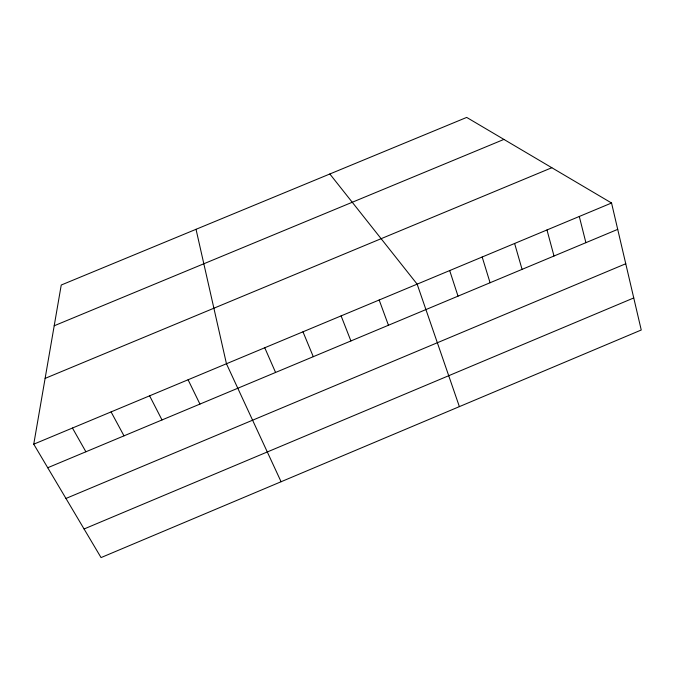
<?xml version="1.0" encoding="UTF-8"?>
<svg xmlns="http://www.w3.org/2000/svg" width="675" height="675" viewBox="0 0 675 675"><rect width="100%" height="100%" fill="white"/><g stroke="black" fill="none" stroke-linecap="round" stroke-linejoin="round"><path stroke-width="1.01" d="M33.75 444.184L61.239 285.027L466.687 117.416L611.55 203.006L641.25 330.007L101.047 557.584L33.75 444.184L611.55 203.006M84.071 528.981L633.749 297.945M47.731 467.741L617.718 229.365M65.956 498.454L625.759 263.748M54.194 325.78L503.913 139.413M45.115 378.388L551.829 167.721M329.839 173.981L417.15 284.15L459.38 406.628M72.453 428.034L85.902 451.778M111.08 411.91L123.998 435.847M149.614 395.82L162.008 419.951M188.08 379.772L199.943 404.089M281.087 481.739L226.454 363.749L196.028 229.297M264.752 347.76L275.577 372.457M302.974 331.813L313.284 356.687M341.111 315.892L350.907 340.951M379.173 300.004L388.446 325.249M449.693 270.565L458.021 296.156M482.178 257.006L490.075 282.749M514.612 243.464L522.07 269.367M546.978 229.956L554.006 256.011M579.293 216.464L585.892 242.679"/></g></svg>
